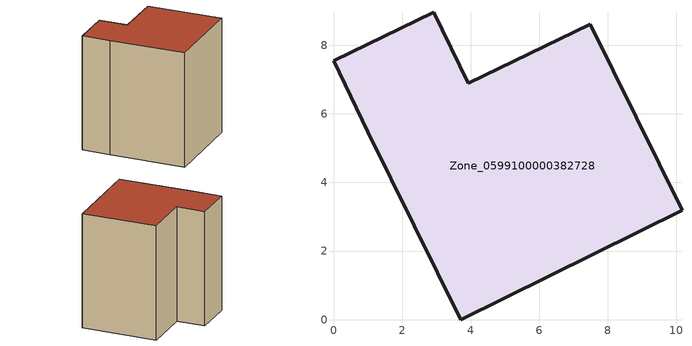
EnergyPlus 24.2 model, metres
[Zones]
Zone_0599100000382728
 floor ground (C_G): 3.93,6.89 7.48,8.61 10.16,3.19 3.71,0 1,5.48 0,7.55 2.93,8.96 z0
 wall outside (C_F): 1,5.48 3.71,0 10.16,3.19 7.48,8.61 3.93,6.89 2.93,8.96 0,7.55 1,5.48 z0:9.36
 roof outside (C_R): 2.93,8.96 0,7.55 1,5.48 3.71,0 10.16,3.19 7.48,8.61 3.93,6.89 z9.36
[BUILDING]
Pand.0599100000382728: North Axis=0; Terrain=City; Loads Convergence Tolerance Value=0.04; Temperature Convergence Tolerance Value=0.4; Solar Distribution=FullExterior; Maximum Number of Warmup Days=25; Minimum Number of Warmup Days=1
[Site:Location]
Rotterdam.The.Hague.AP_ZH_NLD Design_Conditions: Latitude=51.96; Longitude=4.45; Time Zone=1; Elevation=-4.5
[SITE:GROUNDTEMPERATURE:BUILDINGSURFACE]
18, 18, 18, 18, 18, 18, 18, 18, 18, 18, 18, 18
[MATERIAL] Thermal Absorptance=0.9; Solar Absorptance=0.7; Visible Absorptance=0.7
Name | Roughness | Thickness | Conductivity | Density | Specific Heat
G.TI.1992-2005 | MediumSmooth | 0.15 | 0.06 | 540 | 1210
F.TI.1992-2005 | Rough | 0.3 | 0.12 | 1920 | 840
R.TI.1992-2005 | MediumRough | 0.2 | 0.08 | 1500 | 1000
[CONSTRUCTION]
C_G: G.TI.1992-2005
C_F: F.TI.1992-2005
C_R: R.TI.1992-2005
[ZONE]
Zone_0599100000382728: Type=1; Multiplier=1; Ceiling Height=Autocalculate; Volume=Autocalculate; Floor Area=autocalculate; Part of Total Floor Area=Yes
[ZONEINFILTRATION:DESIGNFLOWRATE]
Infil_Zone_0599100000382728: Zone or ZoneList or Space or SpaceList=Zone_0599100000382728; Schedule=AlwaysOn; Design Flow Rate Calculation Method=Flow/Area; Flow Rate per Floor Area=0.0015; Constant Term Coefficient=1; Temperature Term Coefficient=0; Velocity Term Coefficient=0; Velocity Squared Term Coefficient=0
[HVACTEMPLATE:ZONE:IDEALLOADSAIRSYSTEM]
Zone_0599100000382728: Maximum Heating Supply Air Temperature=50; Minimum Cooling Supply Air Temperature=13; Maximum Heating Supply Air Humidity Ratio=0.0156; Minimum Cooling Supply Air Humidity Ratio=0.0077; Heating Limit=NoLimit; Cooling Limit=NoLimit; Dehumidification Control Type=ConstantSensibleHeatRatio; Cooling Sensible Heat Ratio=0.7; Dehumidification Setpoint=60; Humidification Control Type=None; Humidification Setpoint=30; Outdoor Air Method=None; Outdoor Air Flow Rate per Person=0.00944; Outdoor Air Flow Rate per Zone Floor Area=0; Outdoor Air Flow Rate per Zone=0; Demand Controlled Ventilation Type=None; Outdoor Air Economizer Type=NoEconomizer; Heat Recovery Type=None; Sensible Heat Recovery Effectiveness=0.7; Latent Heat Recovery Effectiveness=0.65
[ZONECONTROL:THERMOSTAT]
ThermostatControl_Zone_0599100000382728: Zone or ZoneList=Zone_0599100000382728; Control Type Schedule=DualSetpointControlType; Control 1=Thermostat_Zone_0599100000382728; Temperature Difference Between Cutout And Setpoint=0
[THERMOSTATSETPOINT:DUALSETPOINT]
Thermostat_Zone_0599100000382728: Heating Setpoint Temperature Schedule=HeatingSetpoint_Zone_0599100000382728; Cooling Setpoint Temperature Schedule=CoolingSetpoint_Zone_0599100000382728
[SCHEDULE:COMPACT]
HeatingSetpoint_Zone_0599100000382728: Through: 12/31, For: AllDays, Until: 24:00, 21
CoolingSetpoint_Zone_0599100000382728: Through: 12/31, For: AllDays, Until: 24:00, 24
DualSetpointControlType: Through: 12/31, For: AllDays, Until: 24:00, 4
AlwaysOn: Through: 12/31, For: AllDays, Until: 24:00, 1
